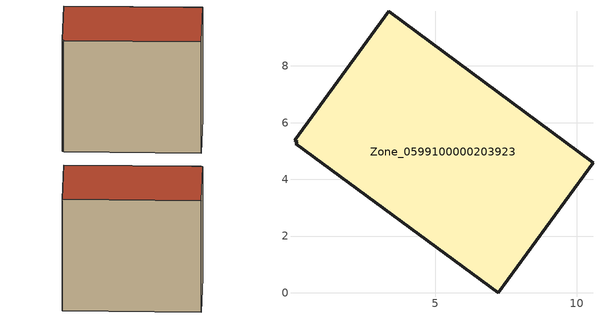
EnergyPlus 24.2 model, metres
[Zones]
Zone_0599100000203923
 floor ground (C_G): 0.04,5.38 3.36,9.93 10.57,4.59 7.22,0 0.09,5.26 0.13,5.32 z0
 wall outside (C_F): 7.22,0 10.57,4.59 3.36,9.93 0.04,5.38 0.13,5.32 0.09,5.26 7.22,0 z0:7.8
 roof outside (C_R): 3.36,9.93 0.04,5.38 0.13,5.32 0.09,5.26 7.22,0 10.57,4.59 z7.8
[BUILDING]
Pand.0599100000203923: North Axis=0; Terrain=City; Loads Convergence Tolerance Value=0.04; Temperature Convergence Tolerance Value=0.4; Solar Distribution=FullExterior; Maximum Number of Warmup Days=25; Minimum Number of Warmup Days=1
[Site:Location]
Rotterdam.The.Hague.AP_ZH_NLD Design_Conditions: Latitude=51.96; Longitude=4.45; Time Zone=1; Elevation=-4.5
[SITE:GROUNDTEMPERATURE:BUILDINGSURFACE]
18, 18, 18, 18, 18, 18, 18, 18, 18, 18, 18, 18
[MATERIAL] Thermal Absorptance=0.9; Solar Absorptance=0.7; Visible Absorptance=0.7
Name | Roughness | Thickness | Conductivity | Density | Specific Heat
G.TC.1975-1991 | MediumSmooth | 0.15 | 0.288461 | 540 | 1210
F.TC.1975-1991 | Rough | 0.3 | 0.230769 | 1920 | 840
R.TC.1975-1991 | MediumRough | 0.2 | 0.153846 | 1500 | 1000
[CONSTRUCTION]
C_G: G.TC.1975-1991
C_F: F.TC.1975-1991
C_R: R.TC.1975-1991
[ZONE]
Zone_0599100000203923: Type=1; Multiplier=1; Ceiling Height=Autocalculate; Volume=Autocalculate; Floor Area=autocalculate; Part of Total Floor Area=Yes
[ZONEINFILTRATION:DESIGNFLOWRATE]
Infil_Zone_0599100000203923: Zone or ZoneList or Space or SpaceList=Zone_0599100000203923; Schedule=AlwaysOn; Design Flow Rate Calculation Method=Flow/Area; Flow Rate per Floor Area=0.003; Constant Term Coefficient=1; Temperature Term Coefficient=0; Velocity Term Coefficient=0; Velocity Squared Term Coefficient=0
[HVACTEMPLATE:ZONE:IDEALLOADSAIRSYSTEM]
Zone_0599100000203923: Maximum Heating Supply Air Temperature=50; Minimum Cooling Supply Air Temperature=13; Maximum Heating Supply Air Humidity Ratio=0.0156; Minimum Cooling Supply Air Humidity Ratio=0.0077; Heating Limit=NoLimit; Cooling Limit=NoLimit; Dehumidification Control Type=ConstantSensibleHeatRatio; Cooling Sensible Heat Ratio=0.7; Dehumidification Setpoint=60; Humidification Control Type=None; Humidification Setpoint=30; Outdoor Air Method=None; Outdoor Air Flow Rate per Person=0.00944; Outdoor Air Flow Rate per Zone Floor Area=0; Outdoor Air Flow Rate per Zone=0; Demand Controlled Ventilation Type=None; Outdoor Air Economizer Type=NoEconomizer; Heat Recovery Type=None; Sensible Heat Recovery Effectiveness=0.7; Latent Heat Recovery Effectiveness=0.65
[ZONECONTROL:THERMOSTAT]
ThermostatControl_Zone_0599100000203923: Zone or ZoneList=Zone_0599100000203923; Control Type Schedule=DualSetpointControlType; Control 1=Thermostat_Zone_0599100000203923; Temperature Difference Between Cutout And Setpoint=0
[THERMOSTATSETPOINT:DUALSETPOINT]
Thermostat_Zone_0599100000203923: Heating Setpoint Temperature Schedule=HeatingSetpoint_Zone_0599100000203923; Cooling Setpoint Temperature Schedule=CoolingSetpoint_Zone_0599100000203923
[SCHEDULE:COMPACT]
HeatingSetpoint_Zone_0599100000203923: Through: 12/31, For: AllDays, Until: 24:00, 21
CoolingSetpoint_Zone_0599100000203923: Through: 12/31, For: AllDays, Until: 24:00, 24
DualSetpointControlType: Through: 12/31, For: AllDays, Until: 24:00, 4
AlwaysOn: Through: 12/31, For: AllDays, Until: 24:00, 1
